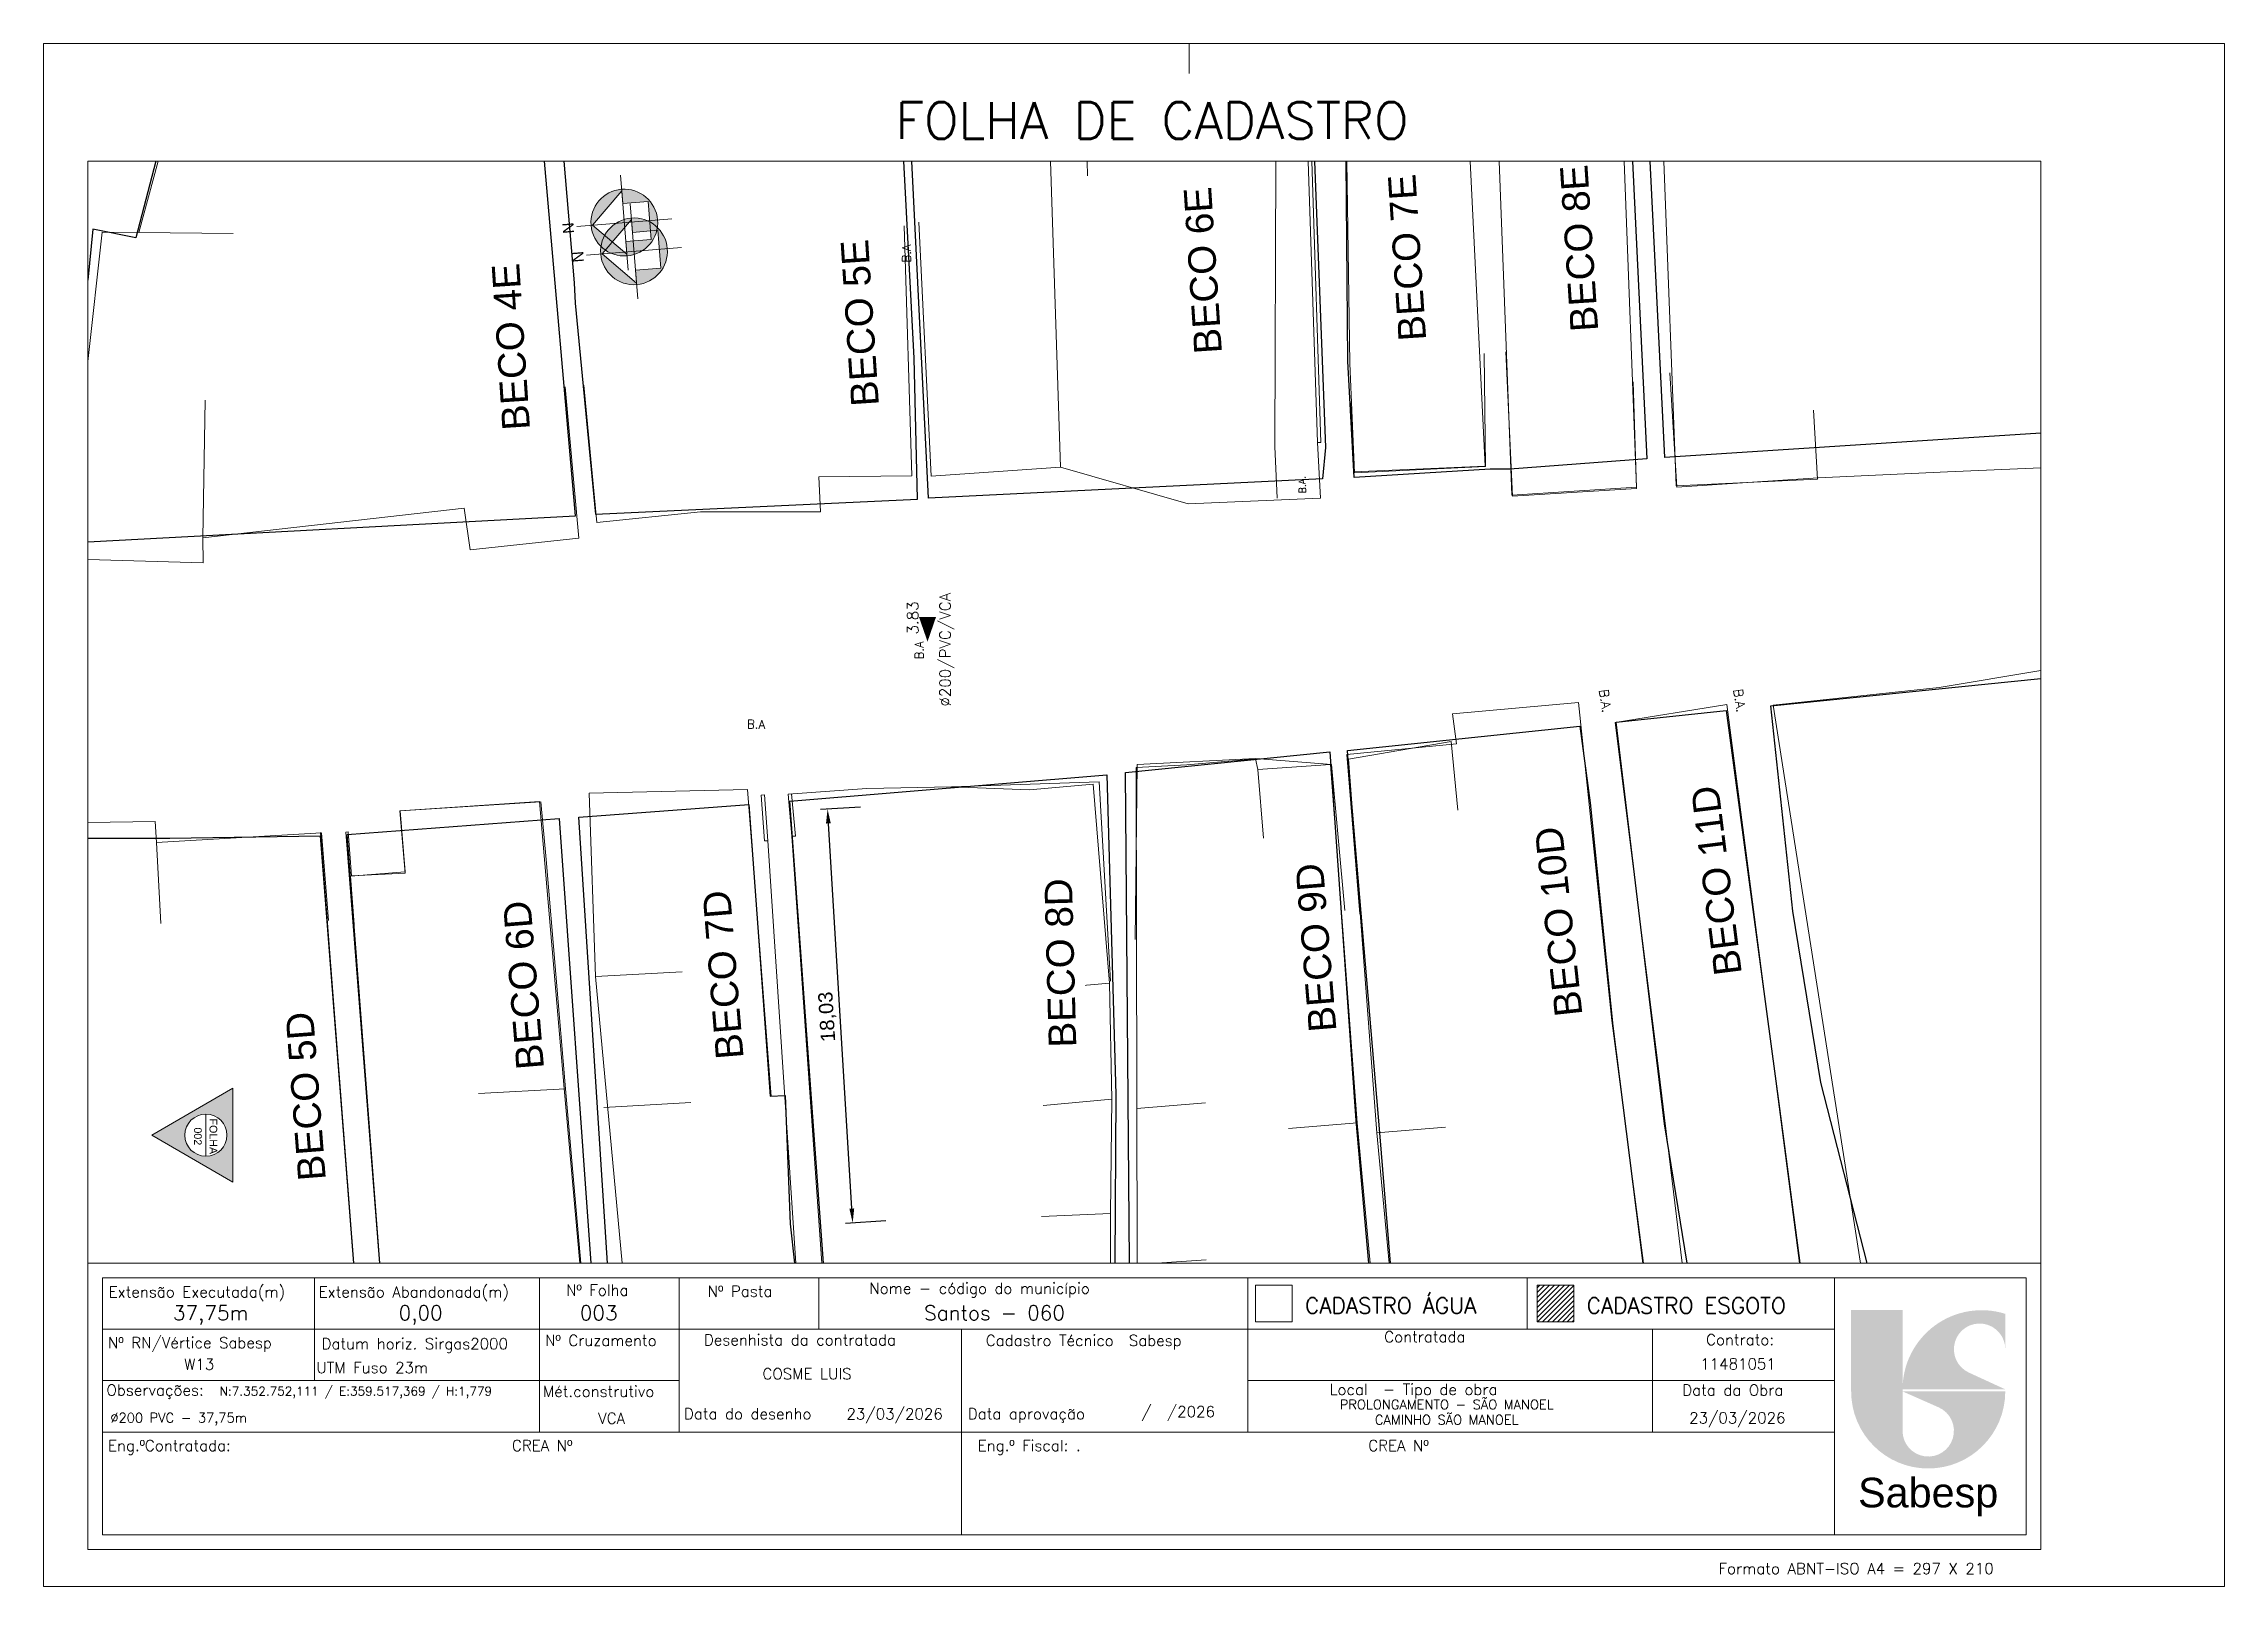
# Paper-space layout '003' of a CAD drawing. Header units: metres, sheet in millimetres. Extents: x 0 to 297, y 0 to 210.
# The model-space entities are those that its viewports show. They can reach past a viewport. Long polylines and large blocks are cut down to what shows.
import ezdxf
from ezdxf.enums import TextEntityAlignment as Align

# ---------------------------------------------------------------- set-up
doc = ezdxf.new("R2010")
doc.units = ezdxf.units.M
doc.header["$LTSCALE"] = 2.5
doc.set_wipeout_variables(frame=1)
doc.linetypes.add('AVT-LIN-ESTRADA DE TERRA', pattern=[0.7, 0.3, -0.1, 0.2, -0.1])
doc.linetypes.add('DASHED2', pattern=[0.375, 0.25, -0.125])
doc.layers.get('0').update_dxf_attribs({"color": 255, "lineweight": 13})
for name, color, linetype in [('0-quadras', 6, 'Continuous'), ('AVT-C3-PRF-CAIXÃO E TEXTOS', 7, 'Continuous'), ('DLT-C3-PRF-SETA DE DIREÇÃO DE TUBULAÇÃO PROJETADA PRINCIPAL', 170, 'Continuous'), ('ZZ-Carimbo Texto', 7, 'Continuous')]:
    doc.layers.add(name, color=color, linetype=linetype)
for name, color, linetype, lineweight, true_color in [('AVT-LT-URB-CONSTRUÇÃO-EDIFICAÇÃO PREDIAL', 251, 'Continuous', 13, 0x5c5c5c), ('AVT-LT-URB-DIVISA TERRENO OU AL PREDIAL', 251, 'Continuous', 13, 0x5c5c5c), ('AVT-LT-URB-MURO', 252, 'Continuous', 0, 0x878787), ('AVT-LT-VIA-ESTRADA DE TERRA', 8, 'AVT-LIN-ESTRADA DE TERRA', 30, 0x787878), ('AVT-PL-CAR-MARCO NORTE', 8, 'Continuous', 0, 0x828282), ('AVT-PL-CAR-TEXTOS E LEGENDAS', 8, 'Continuous', 0, 0x828282)]:
    doc.layers.add(name, color=color, linetype=linetype, lineweight=lineweight, true_color=true_color)
for name, color, linetype, lineweight in [('AVT-PL-CAR-FORMATO', 2, 'Continuous', 0), ('AVT-PL-CAR-LOGO-SABESP', 170, 'Continuous', 9), ('DLT-C3-PRF-TUBULAÇÃO 3D -COLETOR', 2, 'Continuous', 20), ('US_dimension', 255, 'Continuous', 13)]:
    doc.layers.add(name, color=color, linetype=linetype, lineweight=lineweight)
doc.layers.add('AVT-PL-CAR-LAYOUT', color=177, linetype='Continuous', lineweight=0, plot=False)
doc.styles.add('CARIMBO', font='arial.ttf', dxfattribs={"height": 2})
doc.styles.add('ROMANS', font='romans.shx', dxfattribs={"height": 0.65})
doc.styles.add('SABESP', font='ROMANS.shx')
doc.styles.get("Standard").update_dxf_attribs({"font": 'arial.ttf'})
doc.dimstyles.new('ISO-25', dxfattribs={"dimtxt": 2.5, "dimasz": 2.5, "dimexe": 1.25, "dimexo": 0.625, "dimtad": 1, "dimtxsty": 'Standard', "dimcen": 2.5, "dimadec": 0, "dimazin": 0, "dimtfac": 1, "dimtmove": 0, "dimatfit": 3, "dimfxl": 1, "dimarcsym": 0})

# ---------------------------------------------------------------- blocks, each defined once
blk = doc.blocks.new('AVT-PL-CAR-LOGO-SABESP')
at = {"layer": 'AVT-PL-CAR-LOGO-SABESP'}
h = blk.add_hatch(color=256, dxfattribs=at)
h.paths.add_polyline_path([(11.52, 30.64), (4.52, 30.64), (4.52, 19.54, 1), (25.51, 19.54), (11.52, 19.54), (16.43, 17.37, -1.846046), (11.52, 14.17)])
h.paths.add_polyline_path([(25.51, 25.28), (25.51, 30.1, 0.50612), (11.52, 19.82), (25.51, 19.82), (20.55, 22.1, -1.828845)])
at = {"layer": 'AVT-PL-CAR-LOGO-SABESP', "color": 7, "insert": (15.01, 5.16), "char_height": 4.032, "width": 29.952, "attachment_point": 5}
blk.add_mtext('{\\fArial|b0|i0|c0|p34;Sabesp}', dxfattribs=at)
blk = doc.blocks.new('AVT-PL-MARCO_NORTE')
at = {"layer": 'AVT-PL-CAR-MARCO NORTE', "linetype": 'Continuous', "ltscale": 0.05}
h = blk.add_hatch(color=2, dxfattribs=at)
h.paths.add_polyline_path([(3.46, 0), (3.63, 0, 0.414214), (0, 3.63), (0, 3.46)])
h.paths.add_polyline_path([(3.63, 0), (2.07, 0), (2.07, -2.77), (0, -2.77), (0, -3.63, 0.414214)])
h.paths.add_polyline_path([(0, -2.77), (-2.07, -2.77), (-2.07, 0), (-3.46, 0), (-3.63, 0, 0.414214), (0, -3.63)])
h.paths.add_polyline_path([(0, 3.46), (0, 3.63, 0.414214), (-3.63, 0), (-3.46, 0)])
at = {"layer": 'AVT-PL-CAR-MARCO NORTE', "color": 1, "linetype": 'Continuous', "ltscale": 0.05}
for p, q in [((0, 5.18), (0, -5.18)), ((5.18, 0), (-5.18, 0))]:
    blk.add_line(p, q, dxfattribs=at)
at = {"layer": 'AVT-PL-CAR-MARCO NORTE', "color": 8, "linetype": 'Continuous', "ltscale": 0.05}
blk.add_lwpolyline([(2.07, -2.77), (-2.07, -2.77), (-2.07, 0), (-3.46, 0), (0, 3.46), (3.46, 0), (2.07, 0)], close=True, dxfattribs=at)
blk.add_circle((0, 0), 3.63, dxfattribs=at)
blk.add_solid([(-3.46, 0), (-3.46, 0), (0, 3.46)], dxfattribs=at)
at = {"layer": 'AVT-PL-CAR-MARCO NORTE', "color": 2, "linetype": 'Continuous', "ltscale": 0.05}
blk.add_text('N', height=1.21, dxfattribs=at).set_placement((-0.71, 5.52))
blk = doc.blocks.new('DLT-SMB-SETA DO FLUXO DA REDE PROJETADA (PRINCIPAL)')
at = {"layer": 'DLT-C3-PRF-SETA DE DIREÇÃO DE TUBULAÇÃO PROJETADA PRINCIPAL'}
h = blk.add_hatch(color=0, dxfattribs=at)
h.dxf.hatch_style = 1
h.paths.add_polyline_path([(-1.06, 0), (1.06, 0), (0, 3.06)])
at = {"layer": 'DLT-C3-PRF-SETA DE DIREÇÃO DE TUBULAÇÃO PROJETADA PRINCIPAL', "color": 0, "const_width": 0.3}
blk.add_lwpolyline([(0, 3.06), (-1.06, 0), (1.06, 0)], close=True, dxfattribs=at)
blk = doc.blocks.new('*D216')
at = {"layer": 'Defpoints', "color": 0, "ltscale": 2.5, "transparency": 16777216}
for p in [(359269.645, 7352668.104), (359251.587, 7352666.877, -0.586), (359269.612, 7352666.505, -0.598)]:
    blk.add_point(p, dxfattribs=at)
at = {"layer": 'US_dimension', "color": 0, "lineweight": -2, "ltscale": 2.5, "transparency": 16777216}
for p, q in [((359251.59, 7352667.033), (359251.627, 7352668.788)), ((359252.245, 7352668.463), (359269.02, 7352668.117)), ((359269.615, 7352666.661), (359269.652, 7352668.416))]:
    blk.add_line(p, q, dxfattribs=at)
at = {"layer": 'US_dimension', "color": 0, "ltscale": 2.5, "transparency": 16777216}
for points in [[(359252.247, 7352668.567), (359252.243, 7352668.359), (359251.62, 7352668.476)], [(359269.022, 7352668.221), (359269.018, 7352668.013), (359269.645, 7352668.104)]]:
    blk.add_solid(points, dxfattribs=at)
at = {"layer": 'US_dimension', "color": 0, "ltscale": 2.5, "transparency": 16777216, "insert": (359260.644, 7352668.821), "char_height": 0.625, "attachment_point": 5, "rotation": 358.81787}
blk.add_mtext('18,03', dxfattribs=at)

msp = doc.modelspace()

# ---------------------------------------------------------------- linework, layer by layer
at = {"layer": 'AVT-LT-URB-CONSTRUÇÃO-EDIFICAÇÃO PREDIAL', "ltscale": 2.5}
msp.add_lwpolyline([(359270.298, 7352652.366), (359270.35, 7352654.583), (359248.815, 7352656.282), (359239.713, 7352657.319), (359235.56, 7352657.627), (359229.358, 7352658.089), (359226.049, 7352658.254), (359222.224, 7352658.409), (359220.596, 7352658.608), (359220.725, 7352659.864), (359222.637, 7352659.652), (359226.392, 7352659.209), (359234.178, 7352658.775), (359240.893, 7352658.127), (359251.117, 7352657.265), (359256.069, 7352656.808), (359261.106, 7352656.497), (359269.785, 7352656.504), (359269.768, 7352659.278)], dxfattribs=at)
for points, elevation in [([(359251.117, 7352657.265), (359251.23, 7352660.263)], 2.358), ([(359256.069, 7352656.808), (359256.034, 7352659.808)], 2.507), ([(359261.106, 7352656.497), (359261.092, 7352659.497)], 2.557), ([(359248.815, 7352656.282), (359248.778, 7352653.282)], 2.277), ([(359255.572, 7352655.75), (359255.576, 7352652.75)], 2.565), ([(359270.298, 7352652.366), (359270.315, 7352649.366), (359269.84, 7352649.304), (359269.804, 7352646.141), (359254.172, 7352646.252), (359245.028, 7352646.143), (359245, 7352646.044)], 2.848), ([(359254.172, 7352646.252), (359254.18, 7352649.252)], 2.387), ([(359269.84, 7352649.304), (359266.84, 7352649.306)], 2.791), ([(359267.375, 7352640.784), (359270.375, 7352640.823), (359269.965, 7352645.342), (359253.675, 7352645.43), (359246.518, 7352645.346), (359245.067, 7352645.074), (359245, 7352646.044)], 2.613), ([(359253.675, 7352645.43), (359253.68, 7352642.43)], 2.434), ([(359309.715, 7352637.074), (359303.539, 7352637.421), (359295.776, 7352637.94), (359282.179, 7352638.379), (359282.398, 7352644.116)], 3.622), ([(359282.398, 7352644.116), (359285.395, 7352644.001)], 3.622), ([(359295.776, 7352637.94), (359295.977, 7352640.933)], 3.622), ([(359280.737, 7352631.897), (359280.823, 7352637.331), (359295.654, 7352636.691), (359303.357, 7352636.294), (359311.626, 7352635.881), (359311.46, 7352631.197)], 3.793), ([(359311.46, 7352630.547), (359280.737, 7352631.897)], 3.245), ([(359299.504, 7352629.357), (359280.649, 7352630.175), (359280.449, 7352624.018), (359283.448, 7352623.956)], 4.966), ([(359299.81, 7352623.573), (359299.504, 7352629.357)], 4.966), ([(359299.81, 7352623.573), (359296.81, 7352623.573)], 3.372), ([(359299.639, 7352618.224), (359299.81, 7352623.573)], 3.372), ([(359299.639, 7352618.224), (359296.639, 7352618.224)], 3.372), ([(359330.383, 7352616.92), (359323.861, 7352616.938), (359323.861, 7352617.138), (359318.798, 7352617), (359318.798, 7352617.5), (359313.681, 7352617.607), (359307.835, 7352617.473), (359298.976, 7352617.264)], 4.696), ([(359298.976, 7352617.264), (359299.046, 7352614.265)], 4.696)]:
    msp.add_lwpolyline(points, dxfattribs=dict(at, elevation=elevation))
at = {"layer": 'AVT-LT-URB-DIVISA TERRENO OU AL PREDIAL', "ltscale": 2.5}
for p, q in [((359280.674, 7352631.898, 2.173), (359280.787, 7352637.302, 2.193)), ((359280.674, 7352631.898, 2.173), (359280.787, 7352637.302, 2.193)), ((359280.674, 7352631.898, 2.173), (359280.787, 7352637.302, 2.193)), ((359280.787, 7352637.302, 2.193), (359287.055, 7352637.087, 2.374)), ((359280.787, 7352637.302, 2.193), (359287.055, 7352637.087, 2.374)), ((359280.787, 7352637.302, 2.193), (359287.055, 7352637.087, 2.374)), ((359285.315, 7352631.673, 2.173), (359280.674, 7352631.898, 2.173)), ((359285.315, 7352631.673, 2.173), (359280.674, 7352631.898, 2.173)), ((359285.315, 7352631.673, 2.173), (359280.674, 7352631.898, 2.173)), ((359280.49, 7352623.983, 2.065), (359280.591, 7352630.143, 2.065)), ((359280.49, 7352623.983, 2.065), (359280.591, 7352630.143, 2.065)), ((359280.49, 7352623.983, 2.065), (359280.591, 7352630.143, 2.065)), ((359280.591, 7352630.143, 2.065), (359285.564, 7352630.041, 2.21)), ((359280.591, 7352630.143, 2.065), (359285.564, 7352630.041, 2.21)), ((359280.591, 7352630.143, 2.065), (359285.564, 7352630.041, 2.21)), ((359280.307, 7352618.354, 2.065), (359280.49, 7352623.983, 2.065)), ((359280.307, 7352618.354, 2.065), (359280.49, 7352623.983, 2.065)), ((359280.307, 7352618.354, 2.065), (359280.49, 7352623.983, 2.065)), ((359280.055, 7352612.052, 2.065), (359280.307, 7352618.354, 2.065)), ((359280.055, 7352612.052, 2.065), (359280.307, 7352618.354, 2.065)), ((359280.055, 7352612.052, 2.065), (359280.307, 7352618.354, 2.065))]:
    msp.add_line(p, q, dxfattribs=at)
for points in [[(359291.061, 7352704.105), (359298.236, 7352701.916), (359304.041, 7352699.322)], [(359291.061, 7352704.105), (359298.236, 7352701.916), (359304.041, 7352699.322)], [(359291.061, 7352704.105), (359298.236, 7352701.916), (359304.041, 7352699.322)], [(359266.581, 7352690.138), (359270.405, 7352690.121), (359270.567, 7352697.32), (359271.484, 7352697.303), (359271.879, 7352703.491), (359258.239, 7352704.327), (359251.298, 7352704.998), (359247.948, 7352705.179), (359245.033, 7352705.54), (359237.156, 7352706.152), (359233.397, 7352706.098), (359215.264, 7352707.799), (359215.354, 7352709.149), (359207.809, 7352710.45), (359207.52, 7352706.872), (359207.311, 7352706.897), (359207.165, 7352705.554), (359206.832, 7352705.569), (359206.657, 7352703.733), (359206.012, 7352703.767), (359205.62, 7352695.82), (359205.597, 7352692.176), (359208.583, 7352692.092)], [(359266.581, 7352690.138), (359270.405, 7352690.121), (359270.567, 7352697.32), (359271.484, 7352697.303), (359271.879, 7352703.491), (359258.239, 7352704.327), (359251.298, 7352704.998), (359247.948, 7352705.179), (359245.033, 7352705.54), (359237.156, 7352706.152), (359233.397, 7352706.098), (359215.264, 7352707.799), (359215.354, 7352709.149), (359207.809, 7352710.45), (359207.52, 7352706.872), (359207.311, 7352706.897), (359207.165, 7352705.554), (359206.832, 7352705.569), (359206.657, 7352703.733), (359206.012, 7352703.767), (359205.62, 7352695.82), (359205.597, 7352692.176), (359208.583, 7352692.092)], [(359266.581, 7352690.138), (359270.405, 7352690.121), (359270.567, 7352697.32), (359271.484, 7352697.303), (359271.879, 7352703.491), (359258.239, 7352704.327), (359251.298, 7352704.998), (359247.948, 7352705.179), (359245.033, 7352705.54), (359237.156, 7352706.152), (359233.397, 7352706.098), (359215.264, 7352707.799), (359215.354, 7352709.149), (359207.809, 7352710.45), (359207.52, 7352706.872), (359207.311, 7352706.897), (359207.165, 7352705.554), (359206.832, 7352705.569), (359206.657, 7352703.733), (359206.012, 7352703.767), (359205.62, 7352695.82), (359205.597, 7352692.176), (359208.583, 7352692.092)], [(359298.236, 7352701.916), (359299.883, 7352705.335)], [(359298.236, 7352701.916), (359299.883, 7352705.335)], [(359298.236, 7352701.916), (359299.883, 7352705.335)], [(359270.567, 7352697.32), (359267.047, 7352697.417)], [(359270.567, 7352697.32), (359267.047, 7352697.417)], [(359270.567, 7352697.32), (359267.047, 7352697.417)], [(359239.576, 7352683.882), (359239.58, 7352680.382), (359248.512, 7352680.394), (359258.452, 7352680.459), (359268.449, 7352680.475), (359270.974, 7352680.51), (359271.074, 7352686.645), (359268.419, 7352686.639)], [(359239.576, 7352683.882), (359239.58, 7352680.382), (359248.512, 7352680.394), (359258.452, 7352680.459), (359268.449, 7352680.475), (359270.974, 7352680.51), (359271.074, 7352686.645), (359268.419, 7352686.639)], [(359239.576, 7352683.882), (359239.58, 7352680.382), (359248.512, 7352680.394), (359258.452, 7352680.459), (359268.449, 7352680.475), (359270.974, 7352680.51), (359271.074, 7352686.645), (359268.419, 7352686.639)], [(359239.576, 7352683.882), (359239.58, 7352680.382), (359248.512, 7352680.394), (359258.452, 7352680.459), (359268.449, 7352680.475), (359270.974, 7352680.51), (359271.074, 7352686.645), (359268.419, 7352686.639)], [(359248.61, 7352684.177), (359248.512, 7352680.394)], [(359248.61, 7352684.177), (359248.512, 7352680.394)], [(359248.61, 7352684.177), (359248.512, 7352680.394)], [(359248.61, 7352684.177), (359248.512, 7352680.394)], [(359258.55, 7352684.243), (359258.452, 7352680.459)], [(359258.55, 7352684.243), (359258.452, 7352680.459)], [(359258.55, 7352684.243), (359258.452, 7352680.459)], [(359258.55, 7352684.243), (359258.452, 7352680.459)], [(359257.388, 7352671.56), (359270.775, 7352671.504), (359271.181, 7352678.385), (359263.208, 7352678.762), (359239.729, 7352678.471), (359239.652, 7352677.419), (359234.763, 7352677.781), (359229.543, 7352677.996), (359229.58, 7352678.534), (359225.039, 7352678.846), (359224.756, 7352674.042)], [(359257.388, 7352671.56), (359270.775, 7352671.504), (359271.181, 7352678.385), (359263.208, 7352678.762), (359239.729, 7352678.471), (359239.652, 7352677.419), (359234.763, 7352677.781), (359229.543, 7352677.996), (359229.58, 7352678.534), (359225.039, 7352678.846), (359224.756, 7352674.042)], [(359257.388, 7352671.56), (359270.775, 7352671.504), (359271.181, 7352678.385), (359263.208, 7352678.762), (359239.729, 7352678.471), (359239.652, 7352677.419), (359234.763, 7352677.781), (359229.543, 7352677.996), (359229.58, 7352678.534), (359225.039, 7352678.846), (359224.756, 7352674.042)], [(359257.388, 7352671.56), (359270.775, 7352671.504), (359271.181, 7352678.385), (359263.208, 7352678.762), (359239.729, 7352678.471), (359239.652, 7352677.419), (359234.763, 7352677.781), (359229.543, 7352677.996), (359229.58, 7352678.534), (359225.039, 7352678.846), (359224.756, 7352674.042)], [(359246.444, 7352678.453), (359246.346, 7352674.669)], [(359246.444, 7352678.453), (359246.346, 7352674.669)], [(359246.444, 7352678.453), (359246.346, 7352674.669)], [(359246.444, 7352678.453), (359246.346, 7352674.669)], [(359246.444, 7352678.453), (359246.346, 7352674.669)], [(359257.508, 7352678.85), (359257.411, 7352675.066)], [(359257.508, 7352678.85), (359257.411, 7352675.066)], [(359257.508, 7352678.85), (359257.411, 7352675.066)], [(359257.508, 7352678.85), (359257.411, 7352675.066)], [(359257.508, 7352678.85), (359257.411, 7352675.066)], [(359263.208, 7352678.762), (359263.11, 7352674.978)], [(359263.208, 7352678.762), (359263.11, 7352674.978)], [(359263.208, 7352678.762), (359263.11, 7352674.978)], [(359263.208, 7352678.762), (359263.11, 7352674.978)], [(359263.208, 7352678.762), (359263.11, 7352674.978)], [(359225.166, 7352664.602), (359223.446, 7352664.82), (359223.788, 7352670.413), (359226.728, 7352670.222), (359268.589, 7352669.744)], [(359225.166, 7352664.602), (359223.446, 7352664.82), (359223.788, 7352670.413), (359226.728, 7352670.222), (359268.589, 7352669.744)], [(359225.166, 7352664.602), (359223.446, 7352664.82), (359223.788, 7352670.413), (359226.728, 7352670.222), (359268.589, 7352669.744)], [(359225.166, 7352664.602), (359223.446, 7352664.82), (359223.788, 7352670.413), (359226.728, 7352670.222), (359268.589, 7352669.744)], [(359263.427, 7352646.038), (359269.799, 7352646.094), (359270.323, 7352649.373), (359270.479, 7352654.52), (359262.906, 7352655.222)], [(359263.427, 7352646.038), (359269.799, 7352646.094), (359270.323, 7352649.373), (359270.479, 7352654.52), (359262.906, 7352655.222)], [(359263.427, 7352646.038), (359269.799, 7352646.094), (359270.323, 7352649.373), (359270.479, 7352654.52), (359262.906, 7352655.222)], [(359296.162, 7352654.601), (359301.799, 7352654.271), (359301.473, 7352645.94), (359283.775, 7352647.424), (359281.522, 7352647.519)], [(359296.162, 7352654.601), (359301.799, 7352654.271), (359301.473, 7352645.94), (359283.775, 7352647.424), (359281.522, 7352647.519)], [(359296.162, 7352654.601), (359301.799, 7352654.271), (359301.473, 7352645.94), (359283.775, 7352647.424), (359281.522, 7352647.519)], [(359267.677, 7352612.231), (359271.563, 7352612.543), (359270.981, 7352619.485), (359270.8, 7352626.744), (359244.76, 7352624.802), (359234.54, 7352624.62), (359229.995, 7352624.741)], [(359267.677, 7352612.231), (359271.563, 7352612.543), (359270.981, 7352619.485), (359270.8, 7352626.744), (359244.76, 7352624.802), (359234.54, 7352624.62), (359229.995, 7352624.741)], [(359267.677, 7352612.231), (359271.563, 7352612.543), (359270.981, 7352619.485), (359270.8, 7352626.744), (359244.76, 7352624.802), (359234.54, 7352624.62), (359229.995, 7352624.741)]]:
    msp.add_lwpolyline(points, dxfattribs=at)
for points, elevation in [([(359258.105, 7352702.115), (359258.239, 7352704.327)], 2.113), ([(359258.105, 7352702.115), (359258.239, 7352704.327)], 2.113), ([(359258.105, 7352702.115), (359258.239, 7352704.327)], 2.113), ([(359283.597, 7352694.224), (359282.525, 7352694.307), (359283.173, 7352700.264), (359297.208, 7352697.51), (359297.063, 7352695.921), (359306.349, 7352692.568), (359309.699, 7352691.193), (359309.757, 7352689.716), (359315.478, 7352687.822), (359315.118, 7352686.962), (359320.176, 7352684.576), (359325.211, 7352682.025), (359323.128, 7352676.584), (359326.744, 7352676.597), (359333.029, 7352676.338), (359332.915, 7352671.232), (359333.098, 7352667.624), (359338.675, 7352667.655), (359339.017, 7352666.441), (359343.124, 7352666.218), (359343.02, 7352661.353), (359338.793, 7352661.315), (359338.633, 7352658.636), (359333.818, 7352658.479)], 2.256), ([(359283.597, 7352694.224), (359282.525, 7352694.307), (359283.173, 7352700.264), (359297.208, 7352697.51), (359297.063, 7352695.921), (359306.349, 7352692.568), (359309.699, 7352691.193), (359309.757, 7352689.716), (359315.478, 7352687.822), (359315.118, 7352686.962), (359320.176, 7352684.576), (359325.211, 7352682.025), (359323.128, 7352676.584), (359326.744, 7352676.597), (359333.029, 7352676.338), (359332.915, 7352671.232), (359333.098, 7352667.624), (359338.675, 7352667.655), (359339.017, 7352666.441), (359343.124, 7352666.218), (359343.02, 7352661.353), (359338.793, 7352661.315), (359338.633, 7352658.636), (359333.818, 7352658.479)], 2.256), ([(359283.597, 7352694.224), (359282.525, 7352694.307), (359283.173, 7352700.264), (359297.208, 7352697.51), (359297.063, 7352695.921), (359306.349, 7352692.568), (359309.699, 7352691.193), (359309.757, 7352689.716), (359315.478, 7352687.822), (359315.118, 7352686.962), (359320.176, 7352684.576), (359325.211, 7352682.025), (359323.128, 7352676.584), (359326.744, 7352676.597), (359333.029, 7352676.338), (359332.915, 7352671.232), (359333.098, 7352667.624), (359338.675, 7352667.655), (359339.017, 7352666.441), (359343.124, 7352666.218), (359343.02, 7352661.353), (359338.793, 7352661.315), (359338.633, 7352658.636), (359333.818, 7352658.479)], 2.256), ([(359297.063, 7352695.921), (359296.689, 7352691.846)], 2.232), ([(359297.063, 7352695.921), (359296.689, 7352691.846)], 2.232), ([(359297.063, 7352695.921), (359296.689, 7352691.846)], 2.232), ([(359283.597, 7352694.224), (359283.964, 7352682.798), (359282.133, 7352682.677), (359282.26, 7352677.937), (359288.861, 7352677.985)], 2.256), ([(359283.597, 7352694.224), (359283.964, 7352682.798), (359282.133, 7352682.677), (359282.26, 7352677.937), (359288.861, 7352677.985)], 2.256), ([(359283.597, 7352694.224), (359283.964, 7352682.798), (359282.133, 7352682.677), (359282.26, 7352677.937), (359288.861, 7352677.985)], 2.256), ([(359283.597, 7352694.224), (359289.568, 7352693.636)], 2.256), ([(359283.597, 7352694.224), (359289.568, 7352693.636)], 2.256), ([(359283.597, 7352694.224), (359289.568, 7352693.636)], 2.256), ([(359268.419, 7352686.639), (359268.427, 7352689.029), (359266.314, 7352689.036)], 2.369), ([(359268.419, 7352686.639), (359268.427, 7352689.029), (359266.314, 7352689.036)], 2.369), ([(359268.419, 7352686.639), (359268.427, 7352689.029), (359266.314, 7352689.036)], 2.369), ([(359268.419, 7352686.639), (359268.427, 7352689.029), (359266.314, 7352689.036)], 2.369), ([(359288.872, 7352677.169), (359282.873, 7352677.089), (359282.976, 7352672.558), (359282.55, 7352667.366)], 2.359), ([(359288.872, 7352677.169), (359282.873, 7352677.089), (359282.976, 7352672.558), (359282.55, 7352667.366)], 2.359), ([(359288.872, 7352677.169), (359282.873, 7352677.089), (359282.976, 7352672.558), (359282.55, 7352667.366)], 2.359), ([(359268.483, 7352670.806), (359226.575, 7352671.44)], 2.636), ([(359268.483, 7352670.806), (359226.575, 7352671.44)], 2.636), ([(359268.483, 7352670.806), (359226.575, 7352671.44)], 2.636), ([(359268.483, 7352670.806), (359226.575, 7352671.44)], 2.636), ([(359270.425, 7352669.761), (359270.395, 7352666.33), (359270.173, 7352662.654), (359269.863, 7352656.237), (359261.181, 7352656.448)], 2.522), ([(359270.425, 7352669.761), (359270.395, 7352666.33), (359270.173, 7352662.654), (359269.863, 7352656.237), (359261.181, 7352656.448)], 2.522), ([(359270.425, 7352669.761), (359270.395, 7352666.33), (359270.173, 7352662.654), (359269.863, 7352656.237), (359261.181, 7352656.448)], 2.522), ([(359270.425, 7352669.761), (359270.395, 7352666.33), (359270.173, 7352662.654), (359269.768, 7352659.278)], 2.522), ([(359282.55, 7352667.366), (359284.075, 7352667.314), (359283.788, 7352663.271), (359294.648, 7352662.726)], 2.26), ([(359282.55, 7352667.366), (359284.075, 7352667.314), (359283.788, 7352663.271), (359294.648, 7352662.726)], 2.26), ([(359282.55, 7352667.366), (359284.075, 7352667.314), (359283.788, 7352663.271), (359294.648, 7352662.726)], 2.26), ([(359294.747, 7352662.079), (359283.7, 7352662.443), (359283.643, 7352656.803)], 2.444), ([(359294.747, 7352662.079), (359283.7, 7352662.443), (359283.643, 7352656.803)], 2.444), ([(359294.747, 7352662.079), (359283.7, 7352662.443), (359283.643, 7352656.803)], 2.444), ([(359316.97, 7352658.826), (359316.624, 7352655.357), (359303.755, 7352656.258), (359302.669, 7352655.848), (359300.198, 7352655.989), (359283.643, 7352656.803)], 2.299), ([(359316.97, 7352658.826), (359316.624, 7352655.357), (359303.755, 7352656.258), (359302.669, 7352655.848), (359300.198, 7352655.989), (359283.643, 7352656.803)], 2.299), ([(359316.97, 7352658.826), (359316.624, 7352655.357), (359303.755, 7352656.258), (359302.669, 7352655.848), (359300.198, 7352655.989), (359283.643, 7352656.803)], 2.299), ([(359283.643, 7352656.803), (359281.603, 7352651.391), (359281.378, 7352645.629), (359283.796, 7352645.57)], 2.299), ([(359283.643, 7352656.803), (359281.603, 7352651.391), (359281.378, 7352645.629), (359283.796, 7352645.57)], 2.299), ([(359283.643, 7352656.803), (359281.603, 7352651.391), (359281.378, 7352645.629), (359283.796, 7352645.57)], 2.299), ([(359271.56, 7352640.667), (359270.253, 7352640.6), (359270.18, 7352645.396), (359263.228, 7352645.393)], 2.574), ([(359271.56, 7352640.667), (359270.253, 7352640.6), (359270.18, 7352645.396), (359263.228, 7352645.393)], 2.574), ([(359271.56, 7352640.667), (359270.253, 7352640.6), (359270.18, 7352645.396), (359263.228, 7352645.393)], 2.574), ([(359287.069, 7352638.029), (359282.163, 7352638.375), (359282.349, 7352644.076), (359287.1, 7352643.892), (359296.382, 7352643.266), (359296.457, 7352644.8)], 2.374), ([(359287.069, 7352638.029), (359282.163, 7352638.375), (359282.349, 7352644.076), (359287.1, 7352643.892), (359296.382, 7352643.266), (359296.457, 7352644.8)], 2.374), ([(359287.069, 7352638.029), (359282.163, 7352638.375), (359282.349, 7352644.076), (359287.1, 7352643.892), (359296.382, 7352643.266), (359296.457, 7352644.8)], 2.374), ([(359271.56, 7352640.667), (359271.605, 7352635.163), (359257.717, 7352634.84), (359232.901, 7352633.659), (359232.806, 7352638.995), (359226.128, 7352639.608), (359221.528, 7352639.315), (359218.691, 7352639.086), (359213.838, 7352638.754)], 2.574), ([(359271.56, 7352640.667), (359271.605, 7352635.163), (359257.717, 7352634.84), (359232.901, 7352633.659), (359232.806, 7352638.995), (359226.128, 7352639.608), (359221.528, 7352639.315), (359218.691, 7352639.086), (359213.838, 7352638.754)], 2.574), ([(359271.56, 7352640.667), (359271.605, 7352635.163), (359257.717, 7352634.84), (359232.901, 7352633.659), (359232.806, 7352638.995), (359226.128, 7352639.608), (359221.528, 7352639.315), (359218.691, 7352639.086), (359213.838, 7352638.754)], 2.574), ([(359255.356, 7352632.988), (359229.673, 7352631.988), (359222.198, 7352631.561), (359218.152, 7352631.141), (359211.22, 7352630.533)], 2.415), ([(359255.356, 7352632.988), (359229.673, 7352631.988), (359222.198, 7352631.561), (359218.152, 7352631.141), (359211.22, 7352630.533)], 2.415), ([(359255.356, 7352632.988), (359229.673, 7352631.988), (359222.198, 7352631.561), (359218.152, 7352631.141), (359211.22, 7352630.533)], 2.415), ([(359255.356, 7352632.988), (359270.617, 7352633.645), (359270.994, 7352628.74), (359245.388, 7352627.514), (359237.364, 7352627.003), (359237.184, 7352630.746)], 2.415), ([(359255.356, 7352632.988), (359270.617, 7352633.645), (359270.994, 7352628.74), (359245.388, 7352627.514), (359237.364, 7352627.003), (359237.184, 7352630.746)], 2.415), ([(359255.356, 7352632.988), (359270.617, 7352633.645), (359270.994, 7352628.74), (359245.388, 7352627.514), (359237.364, 7352627.003), (359237.184, 7352630.746)], 2.415)]:
    msp.add_lwpolyline(points, dxfattribs=dict(at, elevation=elevation))
at = {"layer": 'AVT-LT-URB-DIVISA TERRENO OU AL PREDIAL', "flags": 128}
msp.add_lwpolyline([(359270.425, 7352690.166), (359239.574, 7352690.304), (359238.625, 7352689.664), (359238.021, 7352688.601), (359237.233, 7352682.853), (359236.74, 7352682.03), (359236.711, 7352680.985), (359238.474, 7352680.944), (359238.662, 7352688.076), (359248.568, 7352688.115), (359248.556, 7352689.142), (359270.351, 7352689.068), (359270.351, 7352688.968), (359268.436, 7352688.974), (359268.365, 7352686.648), (359271.079, 7352686.648), (359270.996, 7352680.566), (359258.472, 7352680.504), (359248.532, 7352680.438), (359239.6, 7352680.427)], dxfattribs=at)
at = {"layer": 'AVT-LT-URB-MURO', "ltscale": 2.5, "elevation": 2.526}
msp.add_lwpolyline([(359268.483, 7352670.806), (359270.48, 7352670.786), (359270.482, 7352670.936), (359268.484, 7352670.956), (359268.482, 7352670.806)], dxfattribs=at)
msp.add_lwpolyline([(359268.483, 7352670.806), (359270.48, 7352670.786), (359270.482, 7352670.936), (359268.484, 7352670.956), (359268.482, 7352670.806)], dxfattribs=at)
msp.add_lwpolyline([(359268.483, 7352670.806), (359270.48, 7352670.786), (359270.482, 7352670.936), (359268.484, 7352670.956), (359268.482, 7352670.806)], dxfattribs=at)
msp.add_lwpolyline([(359268.483, 7352670.806), (359270.48, 7352670.786), (359270.482, 7352670.936), (359268.484, 7352670.956), (359268.482, 7352670.806)], dxfattribs=at)
at = {"layer": 'AVT-LT-URB-MURO', "ltscale": 2.5}
for points, elevation in [([(359268.59, 7352669.594), (359270.427, 7352669.611), (359270.425, 7352669.761), (359268.589, 7352669.744)], 2.522), ([(359268.59, 7352669.594), (359270.427, 7352669.611), (359270.425, 7352669.761), (359268.589, 7352669.744)], 2.522), ([(359268.59, 7352669.594), (359270.427, 7352669.611), (359270.425, 7352669.761), (359268.589, 7352669.744)], 2.522), ([(359268.59, 7352669.594), (359270.427, 7352669.611), (359270.425, 7352669.761), (359268.589, 7352669.744)], 2.522), ([(359299.759, 7352644.638), (359283.789, 7352645.42), (359283.796, 7352645.57), (359299.767, 7352644.788)], 2.66), ([(359299.759, 7352644.638), (359283.789, 7352645.42), (359283.796, 7352645.57), (359299.767, 7352644.788)], 2.66), ([(359299.759, 7352644.638), (359283.789, 7352645.42), (359283.796, 7352645.57), (359299.767, 7352644.788)], 2.66)]:
    msp.add_lwpolyline(points, close=True, dxfattribs=dict(at, elevation=elevation))

# ---------------------------------------------------------------- block references
at = {"layer": 'AVT-LT-VIA-ESTRADA DE TERRA', "ltscale": 2.5, "xscale": 0.4, "yscale": 0.4, "zscale": 0.4}
for p in [(359295.776, 7352674.844), (359294.496, 7352674.524), (359294.496, 7352674.524)]:
    msp.add_blockref('AVT-PL-MARCO_NORTE', p, dxfattribs=at)
at = {"layer": 'DLT-C3-PRF-TUBULAÇÃO 3D -COLETOR', "color": 1, "linetype": 'DASHED2', "lineweight": 20, "ltscale": 2.5, "true_color": 0xff0000, "xscale": 0.2926489428815697, "yscale": 0.2926489428815697, "zscale": 0.2926489428815697, "rotation": 85.38660578365742}
msp.add_blockref('DLT-SMB-SETA DO FLUXO DA REDE PROJETADA (PRINCIPAL)', (359277.573, 7352663.095, 1.893), dxfattribs=at)

# ---------------------------------------------------------------- texts
at = {"layer": 'DLT-C3-PRF-TUBULAÇÃO 3D -COLETOR', "color": 2, "linetype": 'AVT-LIN-ESTRADA DE TERRA', "lineweight": 20, "attachment_point": 5, "style": 'ROMANS'}
for insert, char_height, rotation in [((359282.946, 7352702.428), 0.3, 340.20832), ((359282.946, 7352702.428), 0.3, 340.20832), ((359282.023, 7352646.378, 2.66), 0.3, 356.91558), ((359282.023, 7352646.378, 2.66), 0.3, 356.91558), ((359271.585, 7352634.001, 2.415), 0.4, 183.67145), ((359271.585, 7352634.001, 2.415), 0.4, 183.67145), ((359271.128, 7352628.177), 0.4, 183.67145), ((359271.128, 7352628.177), 0.4, 183.67145)]:
    msp.add_mtext('B.A.', dxfattribs=dict(at, insert=insert, char_height=char_height, rotation=rotation))
at = {"layer": 'DLT-C3-PRF-TUBULAÇÃO 3D -COLETOR', "color": 2, "linetype": 'DASHED2', "lineweight": 20, "attachment_point": 5, "style": 'ROMANS'}
for s, insert, char_height, rotation in [('B.A', (359273.57, 7352670.902, 0.394), 0.375, 263.88031), ('B.A', (359276.197, 7352663.571, 0.394), 0.375, 355.38611), ('{\\C2;3.83}', (359277.624, 7352663.732, 1.893), 0.4791, 355.38611), ('{\\C2;Ø200/PVC/VCA}', (359276.127, 7352662.364, 1.893), 0.4791, 355.38611), ('B.A', (359293.442, 7352662.721, 0.394), 0.375, 355.38611)]:
    msp.add_mtext(s, dxfattribs=dict(at, insert=insert, char_height=char_height, rotation=rotation))

# ---------------------------------------------------------------- dimensions: what is measured, and where the dimension line sits
at = {"layer": 'US_dimension', "ltscale": 2.5}
dim = msp.add_aligned_dim(p1=(359251.587, 7352666.877, -0.586), p2=(359269.612, 7352666.505, -0.598), distance=1.599, dimstyle='ISO-25', override={"dimscale": 0.25}, dxfattribs=at)
dim.commit()
dim.dimension.update_dxf_attribs({"geometry": '*D216', "text_midpoint": (359260.644, 7352668.821)})

# ---------------------------------------------------------------- next in the draw order: wipeouts: each hides what was drawn before it
at = {"linetype": 'Continuous', "ltscale": 4}
for points in [[(359255.055, 7352690.724), (359263.042, 7352690.685), (359263.053, 7352692.767), (359255.065, 7352692.806)], [(359259.107, 7352680.869), (359267.094, 7352680.868), (359267.094, 7352682.95), (359259.107, 7352682.95)], [(359286.842, 7352679.225), (359294.735, 7352679.099), (359294.769, 7352681.181), (359286.875, 7352681.306)], [(359258.85, 7352672.18), (359266.838, 7352672.18), (359266.838, 7352674.261), (359258.85, 7352674.262)], [(359286.645, 7352664.014), (359294.538, 7352663.888), (359294.572, 7352665.97), (359286.678, 7352666.095)], [(359258.123, 7352657.734), (359266.098, 7352657.296), (359266.213, 7352659.374), (359258.237, 7352659.813)], [(359287.708, 7352648.957), (359295.601, 7352648.832), (359295.634, 7352650.913), (359287.741, 7352651.039)], [(359257.934, 7352646.379), (359265.921, 7352646.379), (359265.922, 7352648.461), (359257.934, 7352648.461)], [(359287.543, 7352640.056), (359295.436, 7352639.93), (359295.469, 7352642.012), (359287.576, 7352642.137)], [(359257.768, 7352635.651), (359266.684, 7352635.891), (359266.628, 7352637.972), (359257.712, 7352637.732)], [(359287.34, 7352632.564), (359295.233, 7352632.438), (359295.266, 7352634.52), (359287.373, 7352634.645)], [(359259.008, 7352628.589), (359267.919, 7352628.977), (359267.829, 7352631.057), (359258.917, 7352630.668)], [(359295.516, 7352628.293), (359295.423, 7352619.685), (359297.505, 7352619.662), (359297.598, 7352628.27)], [(359258.495, 7352612.021), (359267.38, 7352612.81), (359267.196, 7352614.884), (359258.311, 7352614.095)]]:
    msp.add_wipeout(points, dxfattribs=at).dxf.layer = 'ZZ-Carimbo Texto'

# ---------------------------------------------------------------- next in the draw order: wipeouts: each hides what was drawn before it
for points in [[(359255.055, 7352690.724), (359263.042, 7352690.685), (359263.053, 7352692.767), (359255.065, 7352692.806)], [(359259.107, 7352680.869), (359267.094, 7352680.868), (359267.094, 7352682.95), (359259.107, 7352682.95)], [(359286.842, 7352679.225), (359294.735, 7352679.099), (359294.769, 7352681.181), (359286.875, 7352681.306)], [(359258.85, 7352672.18), (359266.838, 7352672.18), (359266.838, 7352674.261), (359258.85, 7352674.262)], [(359286.645, 7352664.014), (359294.538, 7352663.888), (359294.572, 7352665.97), (359286.678, 7352666.095)], [(359258.123, 7352657.734), (359266.098, 7352657.296), (359266.213, 7352659.374), (359258.237, 7352659.813)], [(359287.708, 7352648.957), (359295.601, 7352648.832), (359295.634, 7352650.913), (359287.741, 7352651.039)], [(359257.934, 7352646.379), (359265.921, 7352646.379), (359265.922, 7352648.461), (359257.934, 7352648.461)], [(359287.543, 7352640.056), (359295.436, 7352639.93), (359295.469, 7352642.012), (359287.576, 7352642.137)], [(359257.768, 7352635.651), (359266.684, 7352635.891), (359266.628, 7352637.972), (359257.712, 7352637.732)], [(359287.34, 7352632.564), (359295.233, 7352632.438), (359295.266, 7352634.52), (359287.373, 7352634.645)], [(359259.008, 7352628.589), (359267.919, 7352628.977), (359267.829, 7352631.057), (359258.917, 7352630.668)], [(359295.516, 7352628.293), (359295.423, 7352619.685), (359297.505, 7352619.662), (359297.598, 7352628.27)], [(359258.495, 7352612.021), (359267.38, 7352612.81), (359267.196, 7352614.884), (359258.311, 7352614.095)]]:
    msp.add_wipeout(points, dxfattribs=at).dxf.layer = 'ZZ-Carimbo Texto'

# ---------------------------------------------------------------- next in the draw order: linework, layer by layer
at = {"layer": '0-quadras', "color": 5, "lineweight": 30, "ltscale": 0.3}
for points in [[(359313.783, 7352692.571), (359297.334, 7352701.338), (359288.822, 7352703.319)], [(359239.583, 7352688.08), (359248.568, 7352688.115), (359248.573, 7352689.141), (359270.236, 7352689.021), (359270.181, 7352679.778), (359240.103, 7352680.072)], [(359271.296, 7352703.904), (359270.712, 7352696.715), (359270.273, 7352690.189), (359239.574, 7352690.304)], [(359301.964, 7352677.237), (359299.656, 7352677.257), (359293.34, 7352677.228), (359292.461, 7352677.262), (359283.239, 7352677.123), (359282.756, 7352663.115), (359288.878, 7352662.754), (359305.66, 7352662.269)], [(359310.306, 7352691.349), (359296.842, 7352696.077), (359297.364, 7352697.906), (359283.871, 7352700.415), (359283.241, 7352677.995), (359305.238, 7352678.131)], [(359224.186, 7352679.897), (359249.028, 7352679.273), (359270.176, 7352678.922), (359270.115, 7352671.502), (359257.408, 7352671.605), (359257.381, 7352670.954), (359251.802, 7352671.184), (359239.263, 7352670.896)], [(359243.838, 7352669.819), (359249.917, 7352669.877), (359270.121, 7352669.711), (359270.14, 7352655.877), (359256.253, 7352656.607), (359233.746, 7352658.605)], [(359311.556, 7352630.498), (359295.61, 7352630.889), (359281.929, 7352631.352), (359281.962, 7352637.326), (359282.036, 7352638.18), (359282.155, 7352644.095), (359287.216, 7352643.969), (359296.017, 7352643.32), (359296.128, 7352644.696), (359283.558, 7352645.239), (359282.201, 7352645.486), (359282.764, 7352662.635), (359308.907, 7352661.801)], [(359236.095, 7352657.614), (359248.927, 7352656.615), (359270.174, 7352655.053), (359270.349, 7352646.123), (359254.286, 7352646.296), (359244.991, 7352646.225)], [(359245.142, 7352645.302), (359253.667, 7352645.302), (359269.926, 7352645.355), (359270.344, 7352645.355), (359270.584, 7352635.192), (359267.214, 7352635.019), (359257.464, 7352634.819), (359246.057, 7352634.309), (359240.027, 7352633.965)], [(359245.222, 7352632.303), (359253.051, 7352632.926), (359270.618, 7352633.606), (359270.735, 7352628.791), (359253.304, 7352627.894), (359245.473, 7352627.502), (359237.511, 7352627.016)], [(359227.679, 7352624.639), (359245.594, 7352624.517), (359254.293, 7352626.01), (359261.808, 7352626.618), (359270.784, 7352626.843), (359271.065, 7352612.488)], [(359281.61, 7352611.767), (359281.916, 7352630.555), (359299.186, 7352630.016), (359299.872, 7352623.672), (359299.702, 7352618.222), (359298.632, 7352618.217), (359298.656, 7352617.351), (359313.74, 7352617.623)]]:
    msp.add_lwpolyline(points, dxfattribs=at)

# ---------------------------------------------------------------- next in the draw order: texts
at = {"layer": 'ZZ-Carimbo Texto', "linetype": 'Continuous', "ltscale": 4, "style": 'CARIMBO'}
for s, rotation, p in [('BECO 5D', 359.71787, (359259.037, 7352691.745)), ('BECO 6D', 359.9955, (359263.084, 7352681.909)), ('BECO 4E', 359.08865, (359290.789, 7352680.203)), ('BECO 7D', 359.9955, (359262.827, 7352673.22)), ('BECO 5E', 359.08865, (359290.592, 7352664.992)), ('BECO 8D', 356.85221, (359262.151, 7352658.555)), ('BECO 6E', 359.08865, (359291.655, 7352649.935)), ('BECO 9D', 359.9955, (359261.911, 7352647.42)), ('BECO 7E', 359.08865, (359291.49, 7352641.034)), ('BECO 10D', 1.54286, (359262.181, 7352636.81)), ('BECO 8E', 359.08865, (359291.287, 7352633.542)), ('BECO 11D', 2.49585, (359263.401, 7352629.822)), ('BECO 8E1', 269.37824, (359296.509, 7352623.885)), ('BECO 12D', 5.07723, (359262.829, 7352613.451))]:
    msp.add_text(s, height=1.2, rotation=rotation, dxfattribs=at).set_placement(p, align=Align.MIDDLE_CENTER)

psp = doc.layouts.new('003')

# ---------------------------------------------------------------- hatches: boundary and pattern name
at = {"ltscale": 2.5, "true_color": 0xdbdbdb}
h = psp.add_hatch(color=254, dxfattribs=at)
h.dxf.hatch_style = 1
h.paths.add_polyline_path([(14.68, 61.41), (25.75, 55.02), (25.75, 67.81)])
edge = h.paths.add_edge_path(flags=16)
edge.add_arc((22.06, 61.41), 2.87, 114.6556, 474.6556)
h.paths.add_polyline_path([(24.25, 60.5), (24.25, 62.64), (22.1, 62.64), (22.1, 60.5)], flags=0)
h.paths.add_polyline_path([(22.15, 58.82), (22.15, 64.19), (20.29, 63.71), (20.34, 59.23)], flags=0)
at = {"layer": 'AVT-PL-CAR-TEXTOS E LEGENDAS', "ltscale": 50}
h = psp.add_hatch(dxfattribs=at)
h.set_pattern_fill('ANSI31', color=1, scale=0.15)
h.set_pattern_definition([(45, (-10.9945, -2), (-0.3367596, 0.3367596), [])])
h.paths.add_polyline_path([(208.41, 41), (203.41, 41), (203.41, 36), (208.41, 36)])

# ---------------------------------------------------------------- linework, layer by layer
at = {"layer": 'AVT-PL-CAR-FORMATO', "color": 0, "linetype": 'Continuous', "ltscale": 0.05}
for p, q in [((156, 205.92), (156, 210)), ((202.05, 35), (202.05, 42))]:
    psp.add_line(p, q, dxfattribs=at)
at = {"layer": 'AVT-PL-CAR-FORMATO', "color": 8, "linetype": 'Continuous', "ltscale": 0.05}
psp.add_line((272, 44), (6, 44), dxfattribs=at)
at = {"layer": 'AVT-PL-CAR-FORMATO', "color": 0}
for p, q in [((8, 42), (270, 42)), ((8, 7), (8, 42)), ((36.91, 28), (36.91, 42)), ((67.53, 21), (67.53, 42)), ((86.55, 21), (86.55, 42)), ((105.56, 42), (105.56, 35)), ((164, 21), (164, 42)), ((243.91, 42), (243.91, 7)), ((270, 42), (270, 7)), ((8, 35), (243.91, 35)), ((125, 35), (125, 7)), ((219.11, 21), (219.11, 35)), ((8, 28), (86.55, 28)), ((164, 28), (243.91, 28)), ((8, 21), (243.91, 21)), ((270, 7), (8, 7))]:
    psp.add_line(p, q, dxfattribs=at)
for points in [[(297, 0), (0, 0), (0, 210), (297, 210)], [(170.05, 41), (165.05, 41), (165.05, 36), (170.05, 36)], [(208.41, 41), (203.41, 41), (203.41, 36), (208.41, 36)]]:
    psp.add_lwpolyline(points, close=True, dxfattribs=at)
at = {"layer": 'AVT-PL-CAR-FORMATO', "color": 8, "linetype": 'Continuous', "ltscale": 0.05}
psp.add_lwpolyline([(6, 5), (6, 194), (272, 194), (272, 5)], close=True, dxfattribs=at)
at = {"layer": 'AVT-PL-CAR-TEXTOS E LEGENDAS', "color": 8, "ltscale": 2.5, "true_color": 0x6e6e6e}
psp.add_lwpolyline([(14.72, 61.42), (25.79, 55.02), (25.79, 67.81)], close=True, dxfattribs=at)
at = {"layer": 'AVT-PL-CAR-TEXTOS E LEGENDAS', "color": 8, "true_color": 0x6e6e6e}
psp.add_lwpolyline([(22.1, 58.54), (22.1, 64.29)], dxfattribs=at)
psp.add_circle((22.1, 61.42), 2.87, dxfattribs=at)

# ---------------------------------------------------------------- block references
psp.add_blockref('AVT-PL-CAR-LOGO-SABESP', (241.65, 7))

# ---------------------------------------------------------------- texts
at = {"color": 2, "linetype": 'Continuous', "insert": (19.13, 30.98), "char_height": 1.5, "width": 19.8519, "attachment_point": 1, "style": 'ROMANS'}
psp.add_mtext('W13', dxfattribs=at)
at = {"layer": 'AVT-C3-PRF-CAIXÃO E TEXTOS', "linetype": 'Continuous', "style": 'ROMANS'}
for s, height, p in [('FOLHA DE CADASTRO', 5, (116.04, 197.03)), ('Extensão Executada(m)', 1.5, (8.86, 39.34)), ('Extensão Abandonada(m)', 1.5, (37.46, 39.34)), ('Nº Folha ', 1.5, (71.16, 39.57)), ('Nº Pasta ', 1.5, (90.44, 39.42)), ('Nome - código do município', 1.5, (112.46, 39.82)), ('CADASTRO ÁGUA', 2.16, (171.8, 37.15)), ('CADASTRO ESGOTO', 2.16, (210.16, 37.15)), ('Nº RN/Vértice Sabesp', 1.5, (8.77, 32.42)), ('Datum horiz. Sirgas2000 ', 1.5, (37.85, 32.28)), ('Nº Cruzamento', 1.5, (68.3, 32.72)), ('Desenhista da contratada ', 1.5, (89.92, 32.8)), (' Cadastro Técnico  Sabesp', 1.5, (127.29, 32.72)), ('Contratada', 1.5, (182.58, 33.22)), ('Contrato:', 1.5, (226.41, 32.83)), ('Observações:', 1.5, (8.56, 25.97)), ('Mét.construtivo ', 1.5, (68, 25.79)), ('Local  - Tipo de obra  ', 1.5, (175.12, 26.06)), ('Data da Obra', 1.5, (223.17, 25.97)), ('Data do desenho', 1.5, (87.21, 22.74)), ('Data aprovação ', 1.5, (125.87, 22.74)), ('Eng.ºContratada:                                 CREA Nº', 1.5, (8.77, 18.42)), ('Eng.º Fiscal: .                                  CREA Nº ', 1.5, (127.21, 18.42)), ('Formato ABNT-ISO A4 = 297 X 210', 1.5, (228.11, 1.67))]:
    psp.add_text(s, height=height, dxfattribs=at).set_placement(p)
at = {"layer": 'AVT-C3-PRF-CAIXÃO E TEXTOS', "color": 2, "style": 'SABESP'}
for s, height, p in [('37,75m', 2, (22.75, 36.22)), ('0,00', 2, (51.35, 36.22)), ('003', 2, (75.6, 36.22)), ('Santos - 060', 2, (129.5, 36.22)), ('PROLONGAMENTO - SÃO MANOEL', 1.3, (191.09, 24.1)), ('VCA', 1.5, (77.36, 22.13)), ('CAMINHO SÃO MANOEL', 1.3, (191.09, 22.03))]:
    psp.add_text(s, height=height, dxfattribs=at).set_placement(p, align=Align.CENTER)
at = {"layer": 'AVT-C3-PRF-CAIXÃO E TEXTOS', "color": 2, "linetype": 'Continuous', "style": 'ROMANS'}
for s, p in [(' UTM Fuso 23m', (36.11, 29.03)), (' UTM Fuso 23m', (36.11, 29.03)), ('11481051', (225.62, 29.54)), ('COSME LUIS', (97.9, 28.19)), ('23/03/2026', (109.34, 22.72)), ('  /  /2026', (147.44, 23.03)), ('23/03/2026', (224.11, 22.18))]:
    psp.add_text(s, height=1.5, dxfattribs=at).set_placement(p)
at = {"layer": 'AVT-C3-PRF-CAIXÃO E TEXTOS', "color": 2, "style": 'ROMANS'}
for s, height, p in [('N:7.352.752,111 / E:359.517,369 / H:1,779', 1.2, (23.99, 25.97)), ('Ø200 PVC - 37,75m', 1.3, (9.09, 22.3))]:
    psp.add_text(s, height=height, dxfattribs=at).set_placement(p)
at = {"layer": 'AVT-PL-CAR-TEXTOS E LEGENDAS', "color": 8, "linetype": 'Continuous', "lineweight": 0, "true_color": 0x828282, "insert": (21, 61.26), "char_height": 1.0406, "width": 1.6559, "attachment_point": 5, "rotation": 270, "style": 'ROMANS'}
psp.add_mtext('{\\fArial|b0|i0|c0|p34;\\C2;002}', dxfattribs=at)
at = {"layer": 'AVT-PL-CAR-TEXTOS E LEGENDAS', "color": 8, "linetype": 'Continuous', "lineweight": 0, "true_color": 0x828282, "insert": (23.11, 61.26), "char_height": 1.0406, "attachment_point": 5, "rotation": 270, "style": 'ROMANS'}
psp.add_mtext('{\\fArial|b0|i0|c0|p34;\\C2;FOLHA}', dxfattribs=at)

# ---------------------------------------------------------------- viewports
at = {"layer": 'AVT-PL-CAR-LAYOUT', "ltscale": 2.5, "view_target_point": (332886.662, 7391533.326), "view_twist_angle": 94.6588379}
psp.add_viewport(center=(139, 119), size=(266, 150), view_center_point=(36604.216, 29456.756), view_height=47.90953, dxfattribs=at)

doc.saveas('drawing.dxf')
